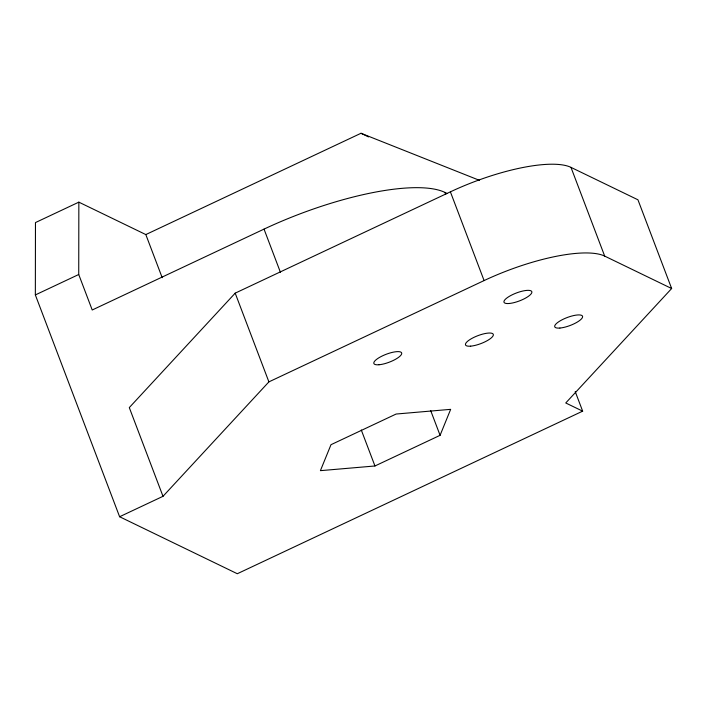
<?xml version="1.0" encoding="UTF-8"?>
<svg xmlns="http://www.w3.org/2000/svg" width="707" height="707" viewBox="0 0 707 707"><rect width="100%" height="100%" fill="white"/><g stroke="black" fill="none" stroke-linecap="round" stroke-linejoin="round"><path stroke-width="1.06" d="M575.206 391.554L582.656 411.156L237.305 573.731L119.607 516.737L35.35 294.925L35.465 222.572L78.848 202.149L145.819 234.574L162.195 277.692M446.877 193.356L444.915 192.41A148.558 42.447 -20.8 0 0 264.029 229.112L92.219 309.993L78.733 274.502L78.848 202.149M440.081 435.318L450.659 409.344L396.114 414.037L330.991 444.694L320.404 470.659L374.957 465.975L440.081 435.318L430.704 410.634M582.656 411.156L565.75 402.972L671.65 288.527L637.944 199.798L570.982 167.373A99.042 28.298 -20.8 0 0 450.394 191.844L235.192 293.149L129.293 407.594L162.999 496.314L119.607 516.737M162.999 496.314L268.899 381.877L484.092 280.573A99.042 28.298 -20.8 0 1 604.688 256.102L671.65 288.527M145.819 234.574L361.012 133.27L479.443 180.338M35.35 294.925L78.733 274.502M361.012 133.27L368.524 136.911M570.982 167.373L604.688 256.102M450.394 191.844L484.092 280.573M444.915 192.41L445.693 194.46M361.277 429.971L374.957 465.975M264.029 229.112L280.414 272.266M235.192 293.149L268.899 381.877M379.023 364.75A14.856 4.242 -20.8 0 0 401.567 354.145A14.856 4.242 -20.8 0 0 382.681 355.762A14.856 4.242 -20.8 0 0 379.023 364.75M509.181 303.489A14.856 4.242 -20.8 0 0 531.726 292.875A14.856 4.242 -20.8 0 0 512.84 294.492A14.856 4.242 -20.8 0 0 509.181 303.489M470.668 346.156A14.856 4.242 -20.8 0 0 493.212 335.542A14.856 4.242 -20.8 0 0 474.335 337.168A14.856 4.242 -20.8 0 0 470.668 346.156M559.909 328.048A14.856 4.242 -20.8 0 0 582.453 317.434A14.856 4.242 -20.8 0 0 563.567 319.06A14.856 4.242 -20.8 0 0 559.909 328.048"/></g></svg>
